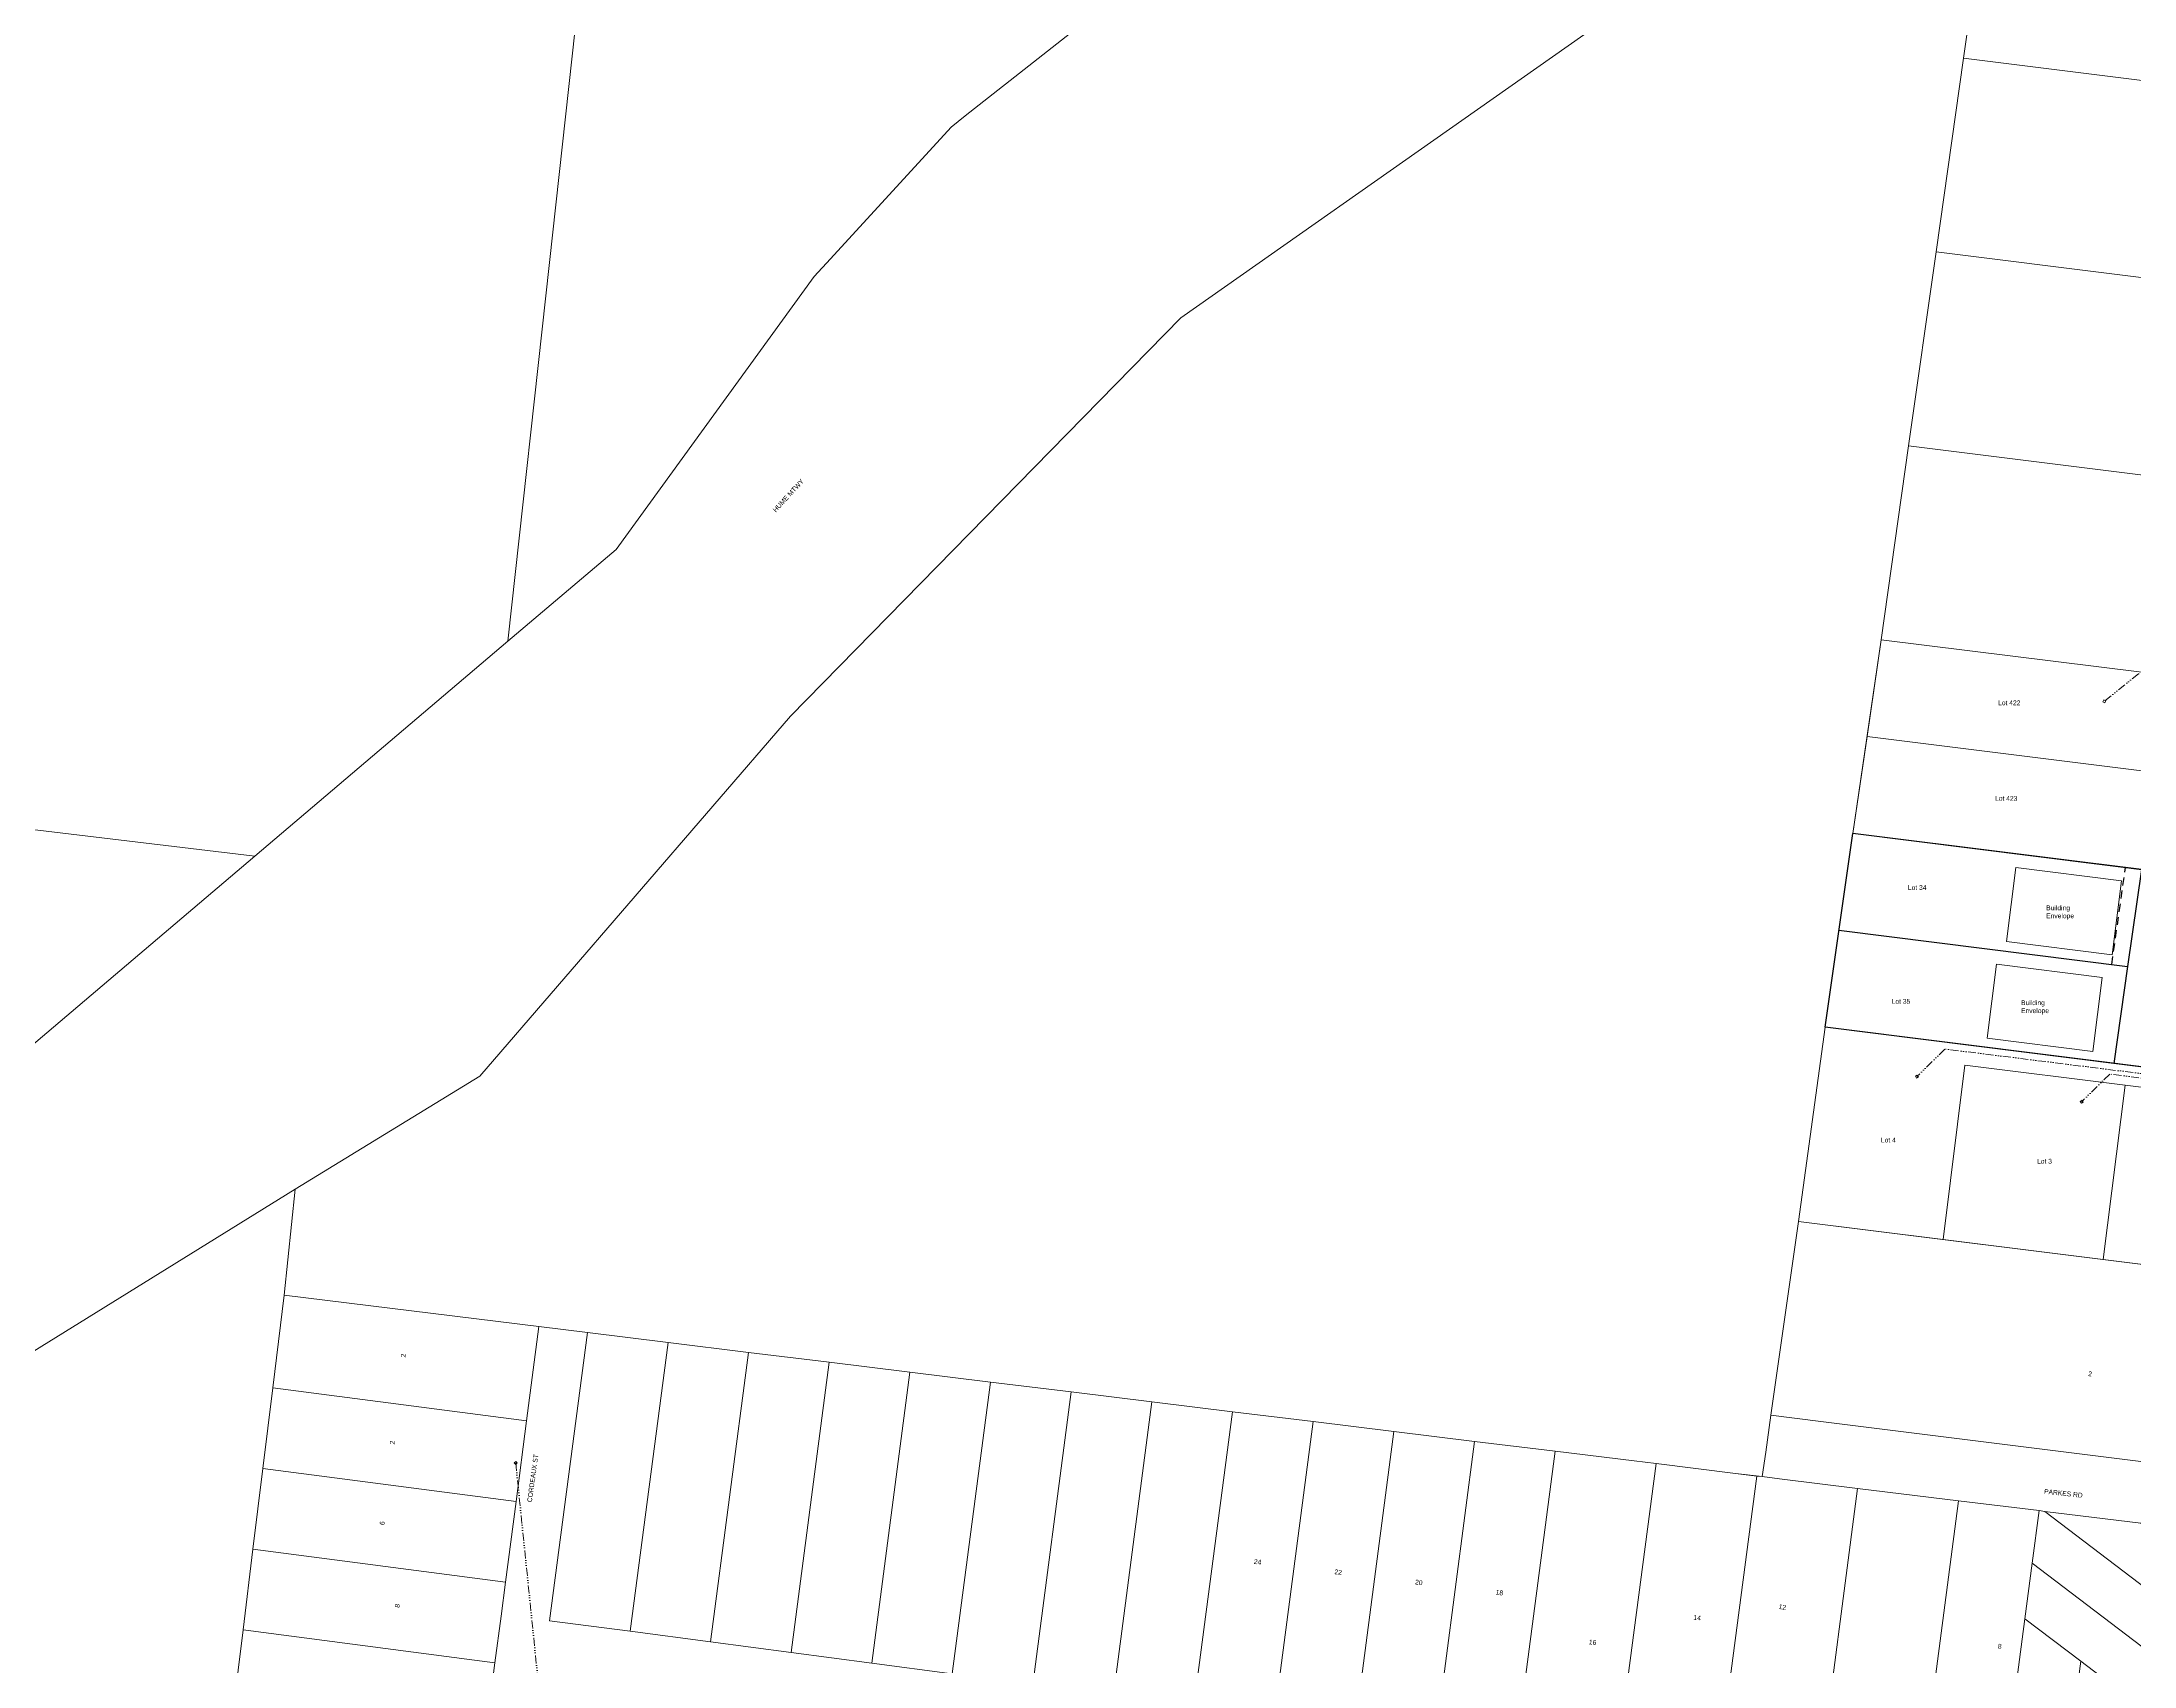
# Model space of a CAD drawing. Header units: metres. Extents: x 264899 to 270320, y 6185871 to 6191197.
# Drawn here: x 266981 to 267766, y 6187115 to 6187724 of the extents above; entities that cross this region are included whole.
import ezdxf
from ezdxf.enums import TextEntityAlignment as Align

# ---------------------------------------------------------------- set-up
doc = ezdxf.new("R2010")
doc.units = ezdxf.units.M
doc.linetypes.add('Dash', pattern=[5, 3, -2])
doc.linetypes.add('PHANTOMX2', pattern=[6.6, 3, -0.75, 0.2, -0.75, 0.2, -0.75, 0.2, -0.75])
doc.layers.get('0').update_dxf_attribs({"color": 6})
for name, color, linetype, lineweight in [('_User Miscellaneous1', 30, 'Continuous', 13), ('Cadastre Developer_SP_NEW', 92, 'Continuous', 15), ('Cadastre Land Parcels_SP_EXT', 118, 'Continuous', 15), ('Cadastre Roads_SP_EXT', 218, 'Continuous', 15), ('Services_SP_EXT', 42, 'PHANTOMX2', 20)]:
    doc.layers.add(name, color=color, linetype=linetype, lineweight=lineweight)
doc.layers.get('0').freeze()
doc.styles.add('ieISOCP', font='arial.ttf', dxfattribs={"height": 1.5})
doc.styles.get("Standard").update_dxf_attribs({"font": 'arial.ttf'})

# ---------------------------------------------------------------- blocks, each defined once
blk = doc.blocks.new('CCP_EXT')
blk.add_wipeout([(0, 0.57), (0.57, 0), (0, -0.57), (-0.57, 0)])
blk.add_lwpolyline([(-0.57, 0), (0, 0.57), (0.57, 0), (0, -0.57), (-0.57, 0)])
at = {"flags": 1}
blk.add_attdef('Z', (0, 0), '', height=0.2, dxfattribs=at)
at = {"flags": 9}
for tag, p in [('CCP_TYPE', (0, 0)), ('CONSTRUCTED_VOLTAGE', (0, -0.2)), ('OPERATING_VOLTAGE', (0, -0.6)), ('ORIENTATION', (0, -0.8)), ('OWNED_BY', (0, -1)), ('STATE', (0, -1.8)), ('NO_PHASES', (0, -0.4)), ('USAGE', (0, -1.2)), ('LEGEND', (0, -1.4)), ('LIFE_SUPPORT', (0, -1.6)), ('NOTES', (0, -2))]:
    blk.add_attdef(tag, text='', height=0.2, dxfattribs=at).set_placement(p, align=Align.MIDDLE_LEFT)

msp = doc.modelspace()

# ---------------------------------------------------------------- linework, layer by layer
at = {"layer": '_User Miscellaneous1'}
for p, q in [((267718.34, 6187386.59), (267721.83, 6187414.38)), ((267721.83, 6187414.38), (267761.52, 6187409.39)), ((267761.52, 6187409.39), (267758.02, 6187381.61)), ((267718.34, 6187386.59), (267758.02, 6187381.61)), ((267711.08, 6187350.32), (267714.57, 6187378.1)), ((267714.57, 6187378.1), (267754.26, 6187373.11)), ((267754.26, 6187373.11), (267750.76, 6187345.33)), ((267711.08, 6187350.32), (267750.76, 6187345.33))]:
    msp.add_line(p, q, dxfattribs=at)
at = {"layer": 'Cadastre Developer_SP_NEW', "lineweight": 30}
for p, q in [((267650.33, 6187354.44), (267660.71, 6187427.14)), ((267937.32, 6187392.37), (267660.71, 6187427.14)), ((267768.97, 6187413.53), (267763.78, 6187377.18)), ((267655.52, 6187390.79), (267763.78, 6187377.18)), ((267763.78, 6187377.18), (267758.6, 6187340.83)), ((267927.56, 6187319.59), (267650.33, 6187354.44))]:
    msp.add_line(p, q, dxfattribs=at)
at = {"layer": 'Cadastre Developer_SP_NEW', "linetype": 'Dash', "lineweight": 30}
msp.add_line((267757.83, 6187377.93), (267763.02, 6187414.28), dxfattribs=at)
at = {"layer": 'Cadastre Land Parcels_SP_EXT', "linetype": 'Continuous'}
for points in [[(266731.2, 6187458.06), (267061.27, 6187418.64), (267156.18, 6187499.17), (267171.78, 6187641.2), (267227.16, 6188145.53), (267227.16, 6188145.53), (266248.53, 6188264.02)], [(267227.16, 6188145.53), (267171.78, 6187641.2), (267156.18, 6187499.17), (267196.81, 6187533.64), (267271.01, 6187635.92), (267277.14, 6187642.61), (267322.42, 6187692.01), (267327.77, 6187696.22), (267631.33, 6187934.79)], [(267642.97, 6187785.16), (267408.66, 6187620.43), (267262.18, 6187471.04), (267145.64, 6187336.06), (267076.3, 6187293.69), (267072.19, 6187253.88), (267167.81, 6187242.15), (267185.97, 6187239.92), (267216.23, 6187236.21), (267246.48, 6187232.5), (267276.74, 6187228.79), (267307, 6187225.08), (267337.26, 6187221.36), (267367.52, 6187217.65), (267397.78, 6187213.94), (267428.04, 6187210.23), (267458.3, 6187206.52), (267488.55, 6187202.81), (267518.81, 6187199.1), (267549.07, 6187195.39), (267578.67, 6187191.76), (267586.89, 6187190.75), (267616.73, 6187187.1), (267626.69, 6187185.88), (267628.03, 6187195.08), (267628.03, 6187195.08), (267629.99, 6187208.91), (267640.32, 6187281.62), (267650.33, 6187354.44), (267660.71, 6187427.14), (267671.29, 6187499.77), (267681.62, 6187572.49), (267691.95, 6187645.2), (267702.27, 6187717.92), (267712.6, 6187790.63)], [(267053.1, 6187098.21), (267056.81, 6187128.47), (267060.52, 6187158.72), (267064.23, 6187188.98), (267067.94, 6187219.23), (267072.19, 6187253.88), (267076.3, 6187293.69), (266861.19, 6187160.43)]]:
    msp.add_lwpolyline(points, dxfattribs=at)
for points in [[(267986.1, 6187756.46), (267712.6, 6187790.63), (267702.27, 6187717.92), (267976.32, 6187683.67), (267986.1, 6187756.46)], [(267976.32, 6187683.67), (267702.27, 6187717.92), (267691.95, 6187645.2), (267966.55, 6187610.88), (267976.32, 6187683.67)], [(267966.55, 6187610.88), (267691.95, 6187645.2), (267681.62, 6187572.49), (267956.77, 6187538.1), (267966.55, 6187610.88)], [(267956.77, 6187538.1), (267681.62, 6187572.49), (267671.29, 6187499.77), (267785.25, 6187485.53), (267836.53, 6187479.12), (267836.86, 6187514.58), (267951.69, 6187500.23), (267956.77, 6187538.1)], [(267785.25, 6187485.53), (267671.29, 6187499.77), (267666.14, 6187463.48), (267780.08, 6187449.24), (267785.25, 6187485.53)], [(266731.36, 6187194.48), (266939.9, 6187315.65), (267061.27, 6187418.64), (266731.2, 6187458.06), (266722.26, 6187447.66), (266708.48, 6187420.1), (266708.3, 6187390.76), (266692.4, 6187336.44), (266614.32, 6187229.63), (266596.53, 6187175.85), (266574.85, 6187128.47), (266731.36, 6187194.48)], [(267938.16, 6187399.46), (267873.75, 6187407.51), (267778.85, 6187419.38), (267776.3, 6187422.72), (267780.08, 6187449.24), (267666.14, 6187463.48), (267660.71, 6187427.14), (267937.32, 6187392.37), (267938.16, 6187399.46)], [(267650.33, 6187354.44), (267640.32, 6187281.62), (267694.59, 6187274.84), (267702.77, 6187340.26), (267762.86, 6187332.75), (267822.95, 6187325.24), (267926.46, 6187312.29), (267927.56, 6187319.59), (267650.33, 6187354.44)], [(267762.86, 6187332.75), (267702.77, 6187340.26), (267694.59, 6187274.84), (267754.68, 6187267.33), (267762.86, 6187332.75)], [(267822.95, 6187325.24), (267762.86, 6187332.75), (267754.68, 6187267.33), (267814.77, 6187259.82), (267822.95, 6187325.24)], [(267917.68, 6187246.95), (267640.32, 6187281.62), (267629.99, 6187208.91), (267648.77, 6187206.56), (267907.91, 6187174.16), (267917.68, 6187246.95)], [(267167.81, 6187242.15), (267072.19, 6187253.88), (267067.94, 6187219.23), (267163.18, 6187206.78), (267167.81, 6187242.15)], [(267216.23, 6187236.21), (267185.97, 6187239.92), (267171.78, 6187131.86), (267202, 6187127.88), (267216.23, 6187236.21)], [(267246.48, 6187232.5), (267216.23, 6187236.21), (267202, 6187127.88), (267232.22, 6187123.89), (267246.48, 6187232.5)], [(267276.74, 6187228.79), (267246.48, 6187232.5), (267232.22, 6187123.89), (267262.44, 6187119.91), (267276.74, 6187228.79)], [(267307, 6187225.08), (267276.74, 6187228.79), (267262.44, 6187119.91), (267292.66, 6187115.93), (267307, 6187225.08)], [(267337.26, 6187221.36), (267307, 6187225.08), (267292.66, 6187115.93), (267322.89, 6187111.95), (267337.26, 6187221.36)], [(267163.18, 6187206.78), (267067.94, 6187219.23), (267064.23, 6187188.98), (267159.22, 6187176.55), (267163.18, 6187206.78)], [(267367.52, 6187217.65), (267337.26, 6187221.36), (267322.89, 6187111.95), (267353.11, 6187107.97), (267367.52, 6187217.65)], [(267397.78, 6187213.94), (267367.52, 6187217.65), (267353.11, 6187107.97), (267374.31, 6187105.18), (267383.33, 6187103.99), (267397.78, 6187213.94)], [(267428.04, 6187210.23), (267397.78, 6187213.94), (267383.33, 6187103.99), (267413.55, 6187100.01), (267428.04, 6187210.23)], [(267458.3, 6187206.52), (267428.04, 6187210.23), (267413.55, 6187100.01), (267443.78, 6187096.03), (267458.3, 6187206.52)], [(267488.55, 6187202.81), (267458.3, 6187206.52), (267443.78, 6187096.03), (267474, 6187092.04), (267488.55, 6187202.81)], [(267518.81, 6187199.1), (267488.55, 6187202.81), (267474, 6187092.04), (267504.22, 6187088.06), (267518.81, 6187199.1)], [(267549.07, 6187195.39), (267518.81, 6187199.1), (267504.22, 6187088.06), (267534.44, 6187084.08), (267549.07, 6187195.39)], [(267586.89, 6187190.75), (267578.67, 6187191.76), (267549.07, 6187195.39), (267534.44, 6187084.08), (267543.22, 6187082.93), (267563.52, 6187080.26), (267564.82, 6187080.09), (267572.23, 6187079.11), (267586.89, 6187190.75)], [(267159.22, 6187176.55), (267064.23, 6187188.98), (267060.52, 6187158.72), (267155.26, 6187146.32), (267159.22, 6187176.55)], [(267624.71, 6187186.12), (267616.73, 6187187.1), (267586.89, 6187190.75), (267572.23, 6187079.11), (267594.38, 6187076.2), (267610.01, 6187074.14), (267624.71, 6187186.12)], [(267662.53, 6187181.48), (267633.26, 6187185.07), (267626.69, 6187185.88), (267624.71, 6187186.12), (267610.01, 6187074.14), (267624.63, 6187072.22), (267647.79, 6187069.17), (267662.53, 6187181.48)], [(267700.35, 6187176.85), (267662.53, 6187181.48), (267647.79, 6187069.17), (267655.09, 6187068.21), (267685.58, 6187064.2), (267700.35, 6187176.85)], [(267719.66, 6187089.62), (267725.3, 6187132.61), (267728.04, 6187153.49), (267730.61, 6187173.14), (267700.35, 6187176.85), (267685.58, 6187064.2), (267715.81, 6187060.22), (267719.66, 6187089.62)], [(267836.21, 6187094.17), (267732.78, 6187172.87), (267730.61, 6187173.14), (267728.04, 6187153.49), (267825.14, 6187079.61), (267836.21, 6187094.17)], [(267847.28, 6187108.73), (267768.78, 6187168.47), (267732.78, 6187172.87), (267836.21, 6187094.17), (267847.28, 6187108.73)], [(267153.58, 6187133.52), (267155.26, 6187146.32), (267060.52, 6187158.72), (267056.81, 6187128.47), (267151.3, 6187116.09), (267153.58, 6187133.52)], [(267825.14, 6187079.61), (267728.04, 6187153.49), (267725.3, 6187132.61), (267746.21, 6187116.7), (267814.08, 6187065.05), (267825.14, 6187079.61)], [(267151.3, 6187116.09), (267056.81, 6187128.47), (267053.1, 6187098.21), (267147.34, 6187085.86), (267151.3, 6187116.09)], [(267740.73, 6187074.9), (267746.21, 6187116.7), (267725.3, 6187132.61), (267719.66, 6187089.62), (267715.81, 6187060.22), (267732.74, 6187058), (267737.99, 6187054), (267740.73, 6187074.9)], [(267814.08, 6187065.05), (267746.21, 6187116.7), (267740.73, 6187074.9), (267791.94, 6187035.92), (267814.08, 6187065.05)]]:
    msp.add_lwpolyline(points, close=True, dxfattribs=at)

# ---------------------------------------------------------------- texts
at = {"layer": '_User Miscellaneous1', "char_height": 1.8, "attachment_point": 1, "style": 'ieISOCP'}
for insert in [(267733.24, 6187400.1), (267723.82, 6187364.52)]:
    msp.add_mtext_dynamic_manual_height_columns('Building Envelope', width=11.6231, gutter_width=7.5, heights=[0], dxfattribs=dict(at, insert=insert))
at = {"layer": 'Cadastre Developer_SP_NEW', "char_height": 1.8, "attachment_point": 1, "style": 'ieISOCP'}
for s, insert in [('Lot 34', (267681.37, 6187407.71)), ('Lot 35', (267675.29, 6187365.04))]:
    msp.add_mtext_dynamic_manual_height_columns(s, width=11.6231, gutter_width=7.5, heights=[0], dxfattribs=dict(at, insert=insert))
at = {"layer": 'Cadastre Land Parcels_SP_EXT'}
for s, p in [('Lot 422', (267715.21, 6187475.19)), ('Lot 423', (267714.07, 6187439.36)), ('Lot 4', (267671.25, 6187311.22)), ('Lot 3', (267729.81, 6187303.27))]:
    msp.add_text(s, height=1.8, dxfattribs=at).set_placement(p)
for s, rotation, p in [('2', 82.8, (267117.78, 6187230.51)), ('2', 352.38083, (267748.93, 6187223.64)), ('2', 82.8, (267113.64, 6187197.89)), ('6', 82.8, (267109.81, 6187167.64)), ('24', 352.81, (267435.92, 6187153.2)), ('22', 352.81, (267466.16, 6187149.35)), ('20', 352.81, (267496.4, 6187145.51)), ('8', 82.8, (267115.49, 6187136.62)), ('18', 352.81, (267526.64, 6187141.66)), ('12', 351.36673, (267632.8, 6187136.3)), ('14', 352.81, (267600.82, 6187132.24)), ('16', 352.81, (267561.61, 6187123.05)), ('8', 353.31, (267715.05, 6187121.45))]:
    msp.add_text(s, height=1.8, rotation=rotation, dxfattribs=at).set_placement(p)
at = {"layer": 'Cadastre Roads_SP_EXT'}
for s, rotation, p in [('HUME MTWY', 47.31276, (267256.67, 6187547.42)), ('PARKES RD', 353.90799, (267732.4, 6187179.5))]:
    msp.add_text(s, height=1.8, rotation=rotation, dxfattribs=at).set_placement(p)

# ---------------------------------------------------------------- next in the draw order: block references
at = {"layer": 'Services_SP_EXT'}
for p, rotation in [((267755.09, 6187476.68), 199.7354195503), ((267684.77, 6187335.9), 168.3278831207953), ((267159.1, 6187191.05), 90.0000000000002)]:
    msp.add_blockref('CCP_EXT', p, dxfattribs=dict(at, rotation=rotation))

# ---------------------------------------------------------------- next in the draw order: linework, layer by layer
for points in [[(267951.84, 6187472.05), (267944.01, 6187465.12), (267767.86, 6187486.94), (267755.09, 6187476.68)], [(267925.25, 6187315.89), (267923.04, 6187317.87), (267695.23, 6187346.23), (267684.77, 6187335.9)], [(267159.1, 6187191.05), (267221.76, 6186581.8)]]:
    msp.add_lwpolyline(points, dxfattribs=at)

# ---------------------------------------------------------------- next in the draw order: texts
at = {"layer": 'Cadastre Roads_SP_EXT'}
msp.add_text('CORDEAUX ST', height=1.8, rotation=82.0409, dxfattribs=at).set_placement((267165.13, 6187176.2))

# ---------------------------------------------------------------- next in the draw order: block references
at = {"layer": 'Services_SP_EXT', "rotation": 168.3278831207953}
msp.add_blockref('CCP_EXT', (267746.61, 6187326.5), dxfattribs=at)

# ---------------------------------------------------------------- next in the draw order: linework, layer by layer
at = {"layer": 'Services_SP_EXT'}
msp.add_lwpolyline([(267925.25, 6187315.89), (267757.07, 6187336.83), (267746.61, 6187326.5)], dxfattribs=at)

doc.saveas('drawing.dxf')
